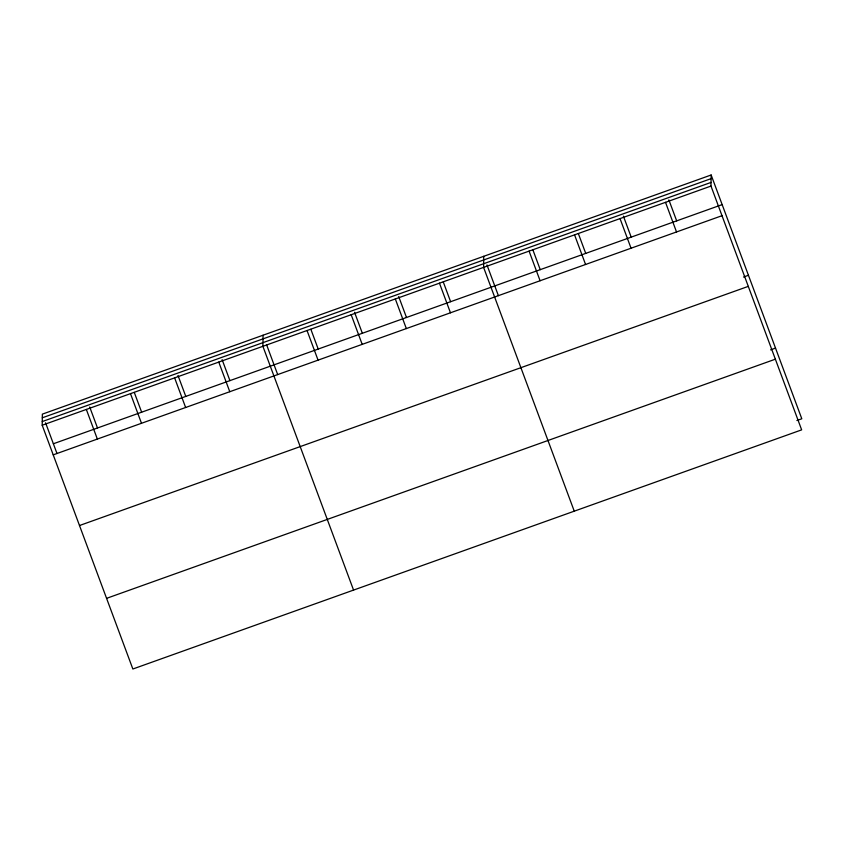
<?xml version="1.0" encoding="UTF-8"?>
<svg xmlns="http://www.w3.org/2000/svg" width="844" height="844" viewBox="0 0 844 844"><rect width="100%" height="100%" fill="white"/><g stroke="black" fill="none" stroke-linecap="round" stroke-linejoin="round"><path stroke-width="1.27" d="M711.144 174.993L710.986 186.07L801.652 429.86L132.856 669.007L42.2 425.228L42.348 414.14L711.144 174.993L801.8 418.772L796.884 420.523M263.054 335.226L262.895 346.314L353.562 590.093M483.749 256.302L483.601 267.39L574.258 511.169M42.306 417.801L711.091 178.643M42.253 421.567L711.038 182.42M42.2 425.228L710.986 186.07M53.362 443.765L722.158 204.607M53.214 454.853L722.01 215.695M743.522 277.043L748.438 275.281M79.494 525.527L748.29 286.369M770.604 349.859L775.52 348.097M106.576 598.343L775.372 359.185M668.87 199.891L676.677 220.875M665.515 202.338L676.529 231.963M623.399 216.148L631.196 237.132M620.034 218.596L631.048 248.22M578.383 233.651L585.725 253.4M574.553 234.864L585.567 264.488M532.902 249.908L540.244 269.658M529.082 251.122L540.097 280.746M486.967 264.942L498.393 295.674M443.279 281.959L450.622 301.709M439.46 283.173L450.474 312.797M398.684 296.508L406.491 317.492M395.319 298.955L406.333 328.58M354.543 312.291L362.35 333.274M351.178 314.738L362.192 344.363M310.866 329.308L318.209 349.057M307.037 330.521L318.061 360.145M266.725 345.101L277.687 374.588M222.12 359.649L229.927 380.633M218.765 362.097L229.779 391.711M177.978 375.432L185.785 396.416M174.624 377.88L185.638 407.504M134.301 392.449L141.644 412.199M130.482 393.663L141.497 423.287M89.707 406.998L97.503 427.982M86.341 409.445L97.355 439.07M45.565 422.781L56.991 453.513"/></g></svg>
